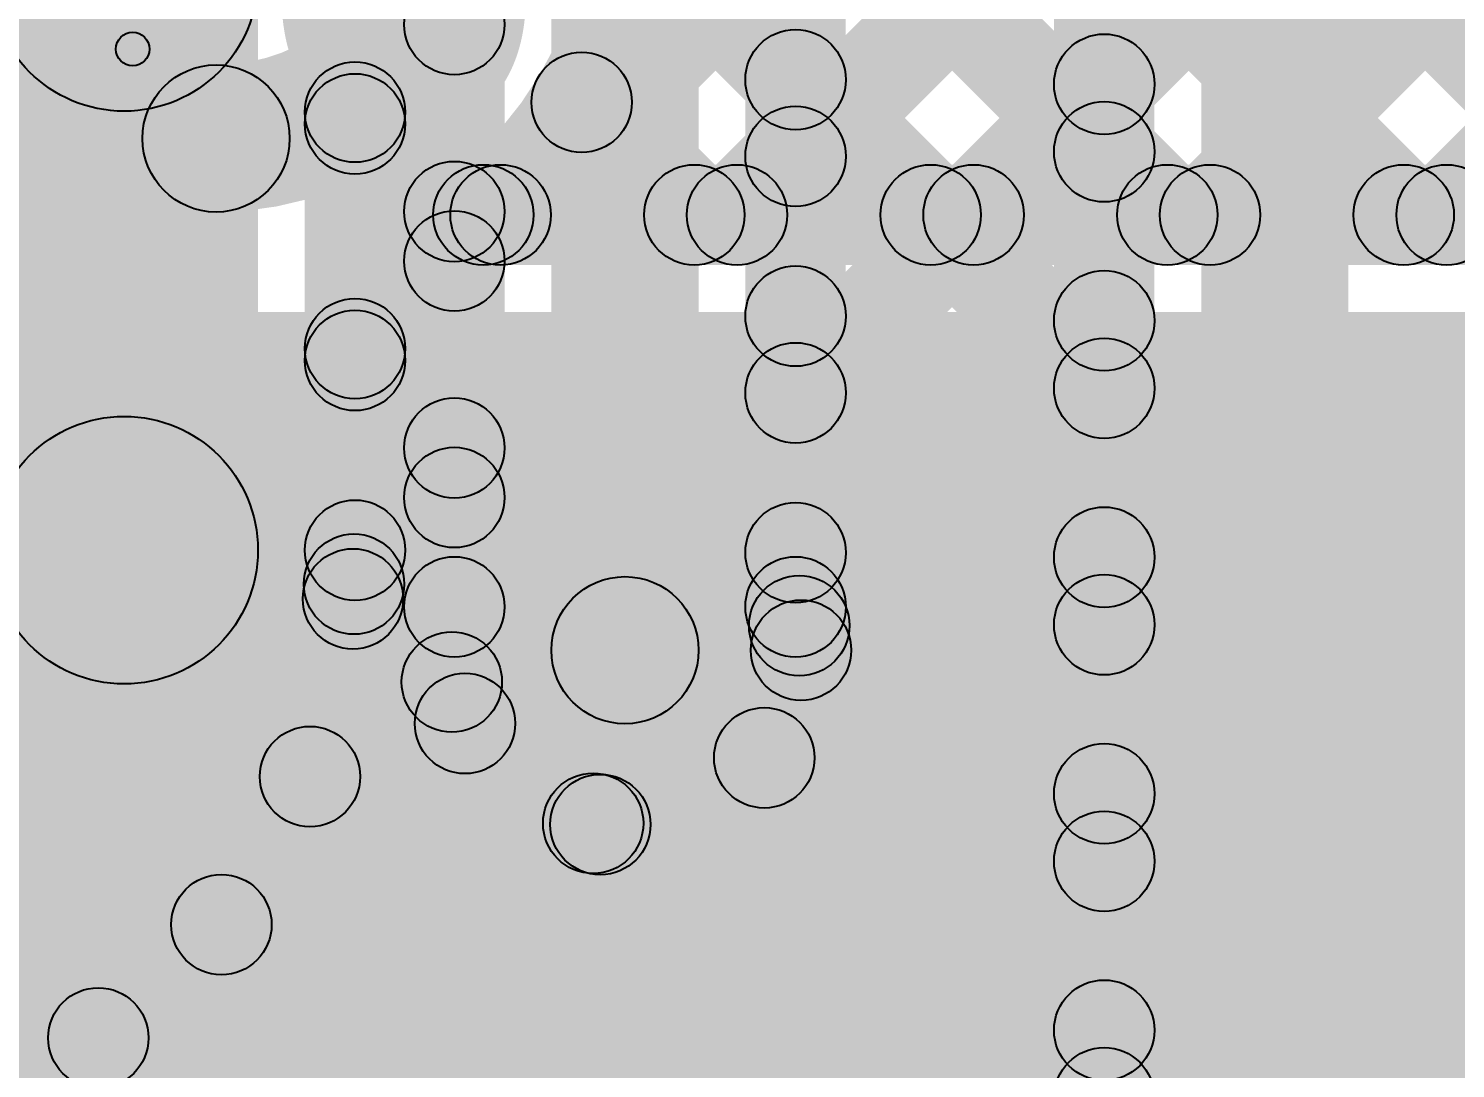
# Model space of a CAD drawing. Header units: millimetres. Extents: x 0 to 210, y 0 to 213.
# Drawn here: x 1.8397 to 2.053, y 1.3029 to 1.4584 of the extents above; entities that cross this region are included whole.
import ezdxf

# ---------------------------------------------------------------- set-up
doc = ezdxf.new("R2010")
doc.units = ezdxf.units.MM
doc.header["$MEASUREMENT"] = 0
for name, color, linetype in [('BottomLayer', 5, 'Continuous'), ('TopLayer', 1, 'Continuous'), ('TopOverlay', 2, 'Continuous'), ('TopPaste', 8, 'Continuous'), ('TopSolder', 216, 'Continuous'), ('ViaHoleLayer', 16, 'Continuous')]:
    doc.layers.add(name, color=color, linetype=linetype)

# ---------------------------------------------------------------- blocks, each defined once
blk = doc.blocks.new('SMB_85')
at = {"layer": 'TopLayer'}
blk.add_hatch(color=1, dxfattribs=at).paths.add_polyline_path([(-0.14567, -0.04724), (-0.14567, 0.04724), (-0.03543, 0.04724), (-0.03543, -0.04724)])
at = {"layer": 'TopPaste'}
blk.add_hatch(color=8, dxfattribs=at).paths.add_polyline_path([(-0.14567, -0.04724), (-0.14567, 0.04724), (-0.03543, 0.04724), (-0.03543, -0.04724)])
at = {"layer": 'TopSolder'}
blk.add_hatch(color=216, dxfattribs=at).paths.add_polyline_path([(-0.14967, -0.05124), (-0.14967, 0.05124), (-0.03143, 0.05124), (-0.03143, -0.05124)])
blk = doc.blocks.new('S____SOT_3_98')
at = {"layer": 'TopLayer'}
for points in [[(-0.01496, 0.06004), (0.01496, 0.06004), (0.01496, 0.03012), (-0.01496, 0.03012)], [(-0.05236, -0.03012), (-0.02244, -0.03012), (-0.02244, -0.06004), (-0.05236, -0.06004)], [(0.02244, -0.03012), (0.05236, -0.03012), (0.05236, -0.06004), (0.02244, -0.06004)]]:
    blk.add_hatch(color=1, dxfattribs=at).paths.add_polyline_path(points)
at = {"layer": 'TopOverlay'}
h = blk.add_hatch(color=2, dxfattribs=at)
edge = h.paths.add_edge_path()
edge.add_arc((-0.06127, 0.03171), 0.0025, 0, 360)
h = blk.add_hatch(color=2, dxfattribs=at)
edge = h.paths.add_edge_path()
edge.add_arc((-0.06127, 0.03171), 0.0025, 0, 360)
for points in [[(-0.02227, 0.03421), (-0.02227, 0.02921), (-0.06127, 0.02921), (-0.06127, 0.03421)], [(0.06127, 0.03421), (0.06127, 0.02921), (0.02227, 0.02921), (0.02227, 0.03421)], [(-0.06377, 0.03171), (-0.05877, 0.03171), (-0.05877, -0.02481), (-0.06377, -0.02481)], [(0.05877, 0.03171), (0.06377, 0.03171), (0.06377, -0.02568), (0.05877, -0.02568)], [(0.013, -0.02846), (0.013, -0.03346), (-0.013, -0.03346), (-0.013, -0.02846)]]:
    blk.add_hatch(color=2, dxfattribs=at).paths.add_polyline_path(points)
h = blk.add_hatch(color=2, dxfattribs=at)
edge = h.paths.add_edge_path()
edge.add_arc((-0.02227, 0.03171), 0.0025, 0, 360)
h = blk.add_hatch(color=2, dxfattribs=at)
edge = h.paths.add_edge_path()
edge.add_arc((0.02227, 0.03171), 0.0025, 0, 360)
h = blk.add_hatch(color=2, dxfattribs=at)
edge = h.paths.add_edge_path()
edge.add_arc((0.06127, 0.03171), 0.0025, 0, 360)
h = blk.add_hatch(color=2, dxfattribs=at)
edge = h.paths.add_edge_path()
edge.add_arc((0.06127, 0.03171), 0.0025, 0, 360)
h = blk.add_hatch(color=2, dxfattribs=at)
edge = h.paths.add_edge_path()
edge.add_arc((-0.06127, -0.02481), 0.0025, 0, 360)
h = blk.add_hatch(color=2, dxfattribs=at)
edge = h.paths.add_edge_path()
edge.add_arc((0.06127, -0.02568), 0.0025, 0, 360)
h = blk.add_hatch(color=2, dxfattribs=at)
edge = h.paths.add_edge_path()
edge.add_arc((-0.013, -0.03096), 0.0025, 0, 360)
h = blk.add_hatch(color=2, dxfattribs=at)
edge = h.paths.add_edge_path()
edge.add_arc((0.013, -0.03096), 0.0025, 0, 360)
h = blk.add_hatch(color=2, dxfattribs=at)
edge = h.paths.add_edge_path()
edge.add_arc((-0.07161, -0.04729), 0.005, 0, 360)
h = blk.add_hatch(color=2, dxfattribs=at)
edge = h.paths.add_edge_path()
edge.add_arc((-0.06439, -0.04729), 0.005, 0, 360)
at = {"layer": 'TopPaste'}
for points in [[(-0.01496, 0.06004), (0.01496, 0.06004), (0.01496, 0.03012), (-0.01496, 0.03012)], [(-0.05236, -0.03012), (-0.02244, -0.03012), (-0.02244, -0.06004), (-0.05236, -0.06004)], [(0.02244, -0.03012), (0.05236, -0.03012), (0.05236, -0.06004), (0.02244, -0.06004)]]:
    blk.add_hatch(color=8, dxfattribs=at).paths.add_polyline_path(points)
at = {"layer": 'TopSolder'}
for points in [[(-0.01896, 0.06404), (0.01896, 0.06404), (0.01896, 0.02612), (-0.01896, 0.02612)], [(-0.05636, -0.02612), (-0.01844, -0.02612), (-0.01844, -0.06404), (-0.05636, -0.06404)], [(0.01844, -0.02612), (0.05636, -0.02612), (0.05636, -0.06404), (0.01844, -0.06404)]]:
    blk.add_hatch(color=216, dxfattribs=at).paths.add_polyline_path(points)
at = {"layer": 'TopOverlay', "const_width": 0.01}
blk.add_lwpolyline([(-0.06439, -0.04729, 1), (-0.07161, -0.04729, 1)], format="xyb", close=True, dxfattribs=at)
at = {"layer": 'TopOverlay'}
for centre, radius in [((-0.06127, 0.03171), 0.0025), ((-0.06127, 0.03171), 0.0025), ((-0.02227, 0.03171), 0.0025), ((0.02227, 0.03171), 0.0025), ((0.06127, 0.03171), 0.0025), ((0.06127, 0.03171), 0.0025), ((-0.06127, -0.02481), 0.0025), ((0.06127, -0.02568), 0.0025), ((-0.013, -0.03096), 0.0025), ((0.013, -0.03096), 0.0025), ((-0.07161, -0.04729), 0.005), ((-0.06439, -0.04729), 0.005)]:
    blk.add_circle(centre, radius, dxfattribs=at)

msp = doc.modelspace()

# ---------------------------------------------------------------- hatches: boundary and pattern name
at = {"layer": 'BottomLayer'}
for points in [[(2.008, 0.498), (1.993, 0.498), (1.993, 2.688), (2.008, 2.688)], [(2.037, 0.498), (2.015, 0.498), (2.015, 2.688), (2.037, 2.688)], [(1.93986, 1.36542), (1.91786, 1.36542), (1.91786, 1.57414), (1.93986, 1.57414)], [(1.96186, 1.3719), (1.94686, 1.3719), (1.94686, 1.57414), (1.96186, 1.57414)], [(1.91086, 1.3719), (1.89586, 1.3719), (1.89586, 1.56358), (1.91086, 1.56358)], [(1.94906, 1.48076), (1.95966, 1.49137), (2.0058, 1.44523), (1.9952, 1.43462)], [(1.95966, 1.43394), (1.94906, 1.44455), (1.9952, 1.49069), (2.0058, 1.48009)], [(1.874, 1.38037), (1.834, 1.38037), (1.834, 1.466), (1.874, 1.466)], [(1.896, 1.38037), (1.881, 1.38037), (1.881, 1.466), (1.896, 1.466)], [(1.8938, 1.4388), (1.8832, 1.4494), (1.89806, 1.46426), (1.90866, 1.45366)], [(1.94906, 1.44541), (1.95966, 1.45602), (2.0058, 1.40988), (1.9952, 1.39927)], [(1.95966, 1.39859), (1.94906, 1.4092), (1.9952, 1.45534), (2.0058, 1.44473)], [(1.8832, 1.44056), (1.8938, 1.45117), (1.90866, 1.43631), (1.89806, 1.4257)], [(1.8938, 1.40344), (1.8832, 1.41405), (1.89806, 1.42891), (1.90866, 1.4183)], [(1.94906, 1.41005), (1.95966, 1.42066), (2.0058, 1.37452), (1.9952, 1.36391)], [(1.96022, 1.36379), (1.94961, 1.37439), (1.9952, 1.41998), (2.0058, 1.40937)], [(1.8832, 1.4052), (1.8938, 1.41581), (1.90866, 1.40095), (1.89806, 1.39034)], [(1.8935, 1.36778), (1.8829, 1.37839), (1.89806, 1.39355), (1.90866, 1.38294)], [(1.64866, 1.01688), (1.63805, 1.02748), (1.9952, 1.38463), (2.0058, 1.37402)], [(1.94906, 1.3747), (1.95966, 1.38531), (2.0058, 1.33917), (1.9952, 1.32856)], [(1.88305, 1.36999), (1.89366, 1.3806), (1.90828, 1.36597), (1.89768, 1.35537)], [(1.64866, 1.08759), (1.63805, 1.09819), (1.89963, 1.35977), (1.91024, 1.34916)], [(1.94438, 1.34403), (1.95498, 1.35463), (2.0058, 1.30381), (1.9952, 1.2932)], [(1.87647, 1.34122), (1.88707, 1.35183), (2.0058, 1.2331), (1.9952, 1.22249)], [(1.64866, 0.98152), (1.63805, 0.99213), (1.9952, 1.34927), (2.0058, 1.33866)], [(1.64866, 1.05223), (1.63805, 1.06284), (1.91988, 1.34467), (1.93049, 1.33406)], [(1.91881, 1.33423), (1.92942, 1.34484), (2.0058, 1.26845), (1.9952, 1.25785)], [(1.86324, 1.3191), (1.87384, 1.3297), (2.0058, 1.19774), (1.9952, 1.18714)], [(1.64866, 0.94617), (1.63805, 0.95677), (1.9952, 1.31392), (2.0058, 1.30331)], [(1.84482, 1.30216), (1.85543, 1.31276), (2.0058, 1.16239), (1.9952, 1.15178)]]:
    msp.add_hatch(color=5, dxfattribs=at).paths.add_polyline_path(points)
h = msp.add_hatch(color=5, dxfattribs=at)
edge = h.paths.add_edge_path()
edge.add_arc((1.854, 1.466), 0.02, 0, 360)
h = msp.add_hatch(color=5, dxfattribs=at)
edge = h.paths.add_edge_path()
edge.add_arc((1.854, 1.466), 0.02, 0, 360)
h = msp.add_hatch(color=5, dxfattribs=at)
edge = h.paths.add_edge_path()
edge.add_arc((1.90336, 1.45896), 0.0075, 0, 360)
h = msp.add_hatch(color=5, dxfattribs=at)
edge = h.paths.add_edge_path()
edge.add_arc((1.95436, 1.45071), 0.0075, 0, 360)
h = msp.add_hatch(color=5, dxfattribs=at)
edge = h.paths.add_edge_path()
edge.add_arc((2.0005, 1.45003), 0.0075, 0, 360)
h = msp.add_hatch(color=5, dxfattribs=at)
edge = h.paths.add_edge_path()
edge.add_arc((1.8885, 1.44586), 0.0075, 0, 360)
h = msp.add_hatch(color=5, dxfattribs=at)
edge = h.paths.add_edge_path()
edge.add_arc((1.8885, 1.4441), 0.0075, 0, 360)
h = msp.add_hatch(color=5, dxfattribs=at)
edge = h.paths.add_edge_path()
edge.add_arc((1.95436, 1.43925), 0.0075, 0, 360)
h = msp.add_hatch(color=5, dxfattribs=at)
edge = h.paths.add_edge_path()
edge.add_arc((2.0005, 1.43993), 0.0075, 0, 360)
h = msp.add_hatch(color=5, dxfattribs=at)
edge = h.paths.add_edge_path()
edge.add_arc((1.90336, 1.431), 0.0075, 0, 360)
h = msp.add_hatch(color=5, dxfattribs=at)
edge = h.paths.add_edge_path()
edge.add_arc((1.90336, 1.4236), 0.0075, 0, 360)
h = msp.add_hatch(color=5, dxfattribs=at)
edge = h.paths.add_edge_path()
edge.add_arc((1.95436, 1.41536), 0.0075, 0, 360)
h = msp.add_hatch(color=5, dxfattribs=at)
edge = h.paths.add_edge_path()
edge.add_arc((2.0005, 1.41468), 0.0075, 0, 360)
h = msp.add_hatch(color=5, dxfattribs=at)
edge = h.paths.add_edge_path()
edge.add_arc((1.8885, 1.41051), 0.0075, 0, 360)
h = msp.add_hatch(color=5, dxfattribs=at)
edge = h.paths.add_edge_path()
edge.add_arc((1.8885, 1.40874), 0.0075, 0, 360)
h = msp.add_hatch(color=5, dxfattribs=at)
edge = h.paths.add_edge_path()
edge.add_arc((2.0005, 1.40457), 0.0075, 0, 360)
h = msp.add_hatch(color=5, dxfattribs=at)
edge = h.paths.add_edge_path()
edge.add_arc((1.95436, 1.40389), 0.0075, 0, 360)
h = msp.add_hatch(color=5, dxfattribs=at)
edge = h.paths.add_edge_path()
edge.add_arc((1.90336, 1.39565), 0.0075, 0, 360)
h = msp.add_hatch(color=5, dxfattribs=at)
edge = h.paths.add_edge_path()
edge.add_arc((1.854, 1.38037), 0.02, 0, 360)
h = msp.add_hatch(color=5, dxfattribs=at)
edge = h.paths.add_edge_path()
edge.add_arc((1.854, 1.38037), 0.02, 0, 360)
h = msp.add_hatch(color=5, dxfattribs=at)
edge = h.paths.add_edge_path()
edge.add_arc((1.90336, 1.38825), 0.0075, 0, 360)
h = msp.add_hatch(color=5, dxfattribs=at)
edge = h.paths.add_edge_path()
edge.add_arc((1.8885, 1.38037), 0.0075, 0, 360)
h = msp.add_hatch(color=5, dxfattribs=at)
edge = h.paths.add_edge_path()
edge.add_arc((1.8885, 1.38037), 0.0075, 0, 360)
h = msp.add_hatch(color=5, dxfattribs=at)
edge = h.paths.add_edge_path()
edge.add_arc((1.95436, 1.38), 0.0075, 0, 360)
h = msp.add_hatch(color=5, dxfattribs=at)
edge = h.paths.add_edge_path()
edge.add_arc((2.0005, 1.37932), 0.0075, 0, 360)
h = msp.add_hatch(color=5, dxfattribs=at)
edge = h.paths.add_edge_path()
edge.add_arc((1.88835, 1.3753), 0.0075, 0, 360)
h = msp.add_hatch(color=5, dxfattribs=at)
edge = h.paths.add_edge_path()
edge.add_arc((1.8882, 1.37309), 0.0075, 0, 360)
h = msp.add_hatch(color=5, dxfattribs=at)
edge = h.paths.add_edge_path()
edge.add_arc((1.90336, 1.3719), 0.0075, 0, 360)
h = msp.add_hatch(color=5, dxfattribs=at)
edge = h.paths.add_edge_path()
edge.add_arc((1.90336, 1.3719), 0.0075, 0, 360)
h = msp.add_hatch(color=5, dxfattribs=at)
edge = h.paths.add_edge_path()
edge.add_arc((1.95436, 1.3719), 0.0075, 0, 360)
h = msp.add_hatch(color=5, dxfattribs=at)
edge = h.paths.add_edge_path()
edge.add_arc((1.95436, 1.3719), 0.0075, 0, 360)
h = msp.add_hatch(color=5, dxfattribs=at)
edge = h.paths.add_edge_path()
edge.add_arc((1.92886, 1.36542), 0.01181, 0, 360)
h = msp.add_hatch(color=5, dxfattribs=at)
edge = h.paths.add_edge_path()
edge.add_arc((1.92886, 1.36542), 0.011, 0, 360)
h = msp.add_hatch(color=5, dxfattribs=at)
edge = h.paths.add_edge_path()
edge.add_arc((1.95491, 1.36909), 0.0075, 0, 360)
h = msp.add_hatch(color=5, dxfattribs=at)
edge = h.paths.add_edge_path()
edge.add_arc((2.0005, 1.36922), 0.0075, 0, 360)
h = msp.add_hatch(color=5, dxfattribs=at)
edge = h.paths.add_edge_path()
edge.add_arc((1.95517, 1.36542), 0.0075, 0, 360)
h = msp.add_hatch(color=5, dxfattribs=at)
edge = h.paths.add_edge_path()
edge.add_arc((1.95517, 1.36542), 0.0075, 0, 360)
h = msp.add_hatch(color=5, dxfattribs=at)
edge = h.paths.add_edge_path()
edge.add_arc((1.90298, 1.36067), 0.0075, 0, 360)
h = msp.add_hatch(color=5, dxfattribs=at)
edge = h.paths.add_edge_path()
edge.add_arc((1.90494, 1.35447), 0.0075, 0, 360)
h = msp.add_hatch(color=5, dxfattribs=at)
edge = h.paths.add_edge_path()
edge.add_arc((1.94968, 1.34933), 0.0075, 0, 360)
h = msp.add_hatch(color=5, dxfattribs=at)
edge = h.paths.add_edge_path()
edge.add_arc((1.88177, 1.34653), 0.0075, 0, 360)
h = msp.add_hatch(color=5, dxfattribs=at)
edge = h.paths.add_edge_path()
edge.add_arc((2.0005, 1.34397), 0.0075, 0, 360)
h = msp.add_hatch(color=5, dxfattribs=at)
edge = h.paths.add_edge_path()
edge.add_arc((1.92411, 1.33954), 0.0075, 0, 360)
h = msp.add_hatch(color=5, dxfattribs=at)
edge = h.paths.add_edge_path()
edge.add_arc((1.92519, 1.33936), 0.0075, 0, 360)
h = msp.add_hatch(color=5, dxfattribs=at)
edge = h.paths.add_edge_path()
edge.add_arc((2.0005, 1.33386), 0.0075, 0, 360)
h = msp.add_hatch(color=5, dxfattribs=at)
edge = h.paths.add_edge_path()
edge.add_arc((1.86854, 1.3244), 0.0075, 0, 360)
h = msp.add_hatch(color=5, dxfattribs=at)
edge = h.paths.add_edge_path()
edge.add_arc((2.0005, 1.30861), 0.0075, 0, 360)
h = msp.add_hatch(color=5, dxfattribs=at)
edge = h.paths.add_edge_path()
edge.add_arc((1.85013, 1.30746), 0.0075, 0, 360)
h = msp.add_hatch(color=5, dxfattribs=at)
edge = h.paths.add_edge_path()
edge.add_arc((2.0005, 1.29851), 0.0075, 0, 360)
at = {"layer": 'TopLayer'}
for points in [[(1.92378, 1.57675), (1.93439, 1.58736), (2.08594, 1.4358), (2.07534, 1.4252)], [(1.91556, 1.4252), (1.90495, 1.4358), (2.04267, 1.57352), (2.05327, 1.56291)], [(1.95091, 1.4252), (1.94031, 1.4358), (2.05542, 1.55092), (2.06603, 1.54031)], [(1.9262, 1.53898), (1.9368, 1.54959), (2.05059, 1.4358), (2.03998, 1.4252)], [(1.98627, 1.4252), (1.97566, 1.4358), (2.07501, 1.53515), (2.08561, 1.52454)], [(2.02163, 1.4252), (2.01102, 1.4358), (2.10249, 1.52728), (2.1131, 1.51667)], [(2.05698, 1.4252), (2.04637, 1.4358), (2.1377, 1.52713), (2.1483, 1.51652)], [(1.9262, 1.50362), (1.9368, 1.51423), (2.01523, 1.4358), (2.00462, 1.4252)], [(1.92588, 1.46858), (1.93649, 1.47919), (1.97988, 1.4358), (1.96927, 1.4252)], [(1.794, 1.43092), (1.794, 1.45292), (1.86774, 1.45292), (1.86774, 1.43092)], [(1.91708, 1.44203), (1.92769, 1.45264), (1.94452, 1.4358), (1.93391, 1.4252)], [(1.9077, 1.423), (1.9077, 1.438), (2.13618, 1.438), (2.13618, 1.423)], [(1.75398, 1.251), (2.199, 1.251), (2.199, 1.416), (1.75398, 1.416)]]:
    msp.add_hatch(color=1, dxfattribs=at).paths.add_polyline_path(points)
h = msp.add_hatch(color=1, dxfattribs=at)
edge = h.paths.add_edge_path()
edge.add_arc((1.92239, 1.44733), 0.0075, 0, 360)
h = msp.add_hatch(color=1, dxfattribs=at)
edge = h.paths.add_edge_path()
edge.add_arc((1.86774, 1.44192), 0.011, 0, 360)
h = msp.add_hatch(color=1, dxfattribs=at)
edge = h.paths.add_edge_path()
edge.add_arc((1.86774, 1.44192), 0.011, 0, 360)
h = msp.add_hatch(color=1, dxfattribs=at)
edge = h.paths.add_edge_path()
edge.add_arc((1.9077, 1.4305), 0.0075, 0, 360)
h = msp.add_hatch(color=1, dxfattribs=at)
edge = h.paths.add_edge_path()
edge.add_arc((1.9077, 1.4305), 0.0075, 0, 360)
h = msp.add_hatch(color=1, dxfattribs=at)
edge = h.paths.add_edge_path()
edge.add_arc((1.91026, 1.4305), 0.0075, 0, 360)
h = msp.add_hatch(color=1, dxfattribs=at)
edge = h.paths.add_edge_path()
edge.add_arc((1.93922, 1.4305), 0.0075, 0, 360)
h = msp.add_hatch(color=1, dxfattribs=at)
edge = h.paths.add_edge_path()
edge.add_arc((1.94561, 1.4305), 0.0075, 0, 360)
h = msp.add_hatch(color=1, dxfattribs=at)
edge = h.paths.add_edge_path()
edge.add_arc((1.97457, 1.4305), 0.0075, 0, 360)
h = msp.add_hatch(color=1, dxfattribs=at)
edge = h.paths.add_edge_path()
edge.add_arc((1.98097, 1.4305), 0.0075, 0, 360)
h = msp.add_hatch(color=1, dxfattribs=at)
edge = h.paths.add_edge_path()
edge.add_arc((2.00993, 1.4305), 0.0075, 0, 360)
h = msp.add_hatch(color=1, dxfattribs=at)
edge = h.paths.add_edge_path()
edge.add_arc((2.01632, 1.4305), 0.0075, 0, 360)
h = msp.add_hatch(color=1, dxfattribs=at)
edge = h.paths.add_edge_path()
edge.add_arc((2.04528, 1.4305), 0.0075, 0, 360)
h = msp.add_hatch(color=1, dxfattribs=at)
edge = h.paths.add_edge_path()
edge.add_arc((2.05168, 1.4305), 0.0075, 0, 360)
h = msp.add_hatch(color=1, dxfattribs=at)
edge = h.paths.add_edge_path()
edge.add_arc((1.92886, 1.36542), 0.01181, 0, 360)
at = {"layer": 'ViaHoleLayer'}
h = msp.add_hatch(color=16, dxfattribs=at)
edge = h.paths.add_edge_path()
edge.add_arc((1.92886, 1.36542), 0.00591, 0, 360)

# ---------------------------------------------------------------- linework, layer by layer
at = {"layer": 'BottomLayer'}
for points, const_width in [([(1.793, 1.527, -0.414214), (1.854, 1.466)], 0.04), ([(1.854, 1.38037, -0.414214), (1.80004, 1.32642)], 0.04), ([(1.8885, 1.38037, -0.414214), (1.80004, 1.29192)], 0.015), ([(1.95517, 1.36542, -1.132908), (1.90336, 1.3719)], 0.015), ([(1.95436, 1.3719, -0.062313), (1.95517, 1.36542)], 0.015)]:
    msp.add_lwpolyline(points, format="xyb", dxfattribs=dict(at, const_width=const_width))
for centre, radius in [((1.854, 1.466), 0.02), ((1.854, 1.466), 0.02), ((1.90336, 1.45896), 0.0075), ((1.95436, 1.45071), 0.0075), ((2.0005, 1.45003), 0.0075), ((1.8885, 1.44586), 0.0075), ((1.8885, 1.4441), 0.0075), ((1.95436, 1.43925), 0.0075), ((2.0005, 1.43993), 0.0075), ((1.90336, 1.431), 0.0075), ((1.90336, 1.4236), 0.0075), ((1.95436, 1.41536), 0.0075), ((2.0005, 1.41468), 0.0075), ((1.8885, 1.41051), 0.0075), ((1.8885, 1.40874), 0.0075), ((2.0005, 1.40457), 0.0075), ((1.95436, 1.40389), 0.0075), ((1.90336, 1.39565), 0.0075), ((1.854, 1.38037), 0.02), ((1.854, 1.38037), 0.02), ((1.90336, 1.38825), 0.0075), ((1.8885, 1.38037), 0.0075), ((1.8885, 1.38037), 0.0075), ((1.95436, 1.38), 0.0075), ((2.0005, 1.37932), 0.0075), ((1.88835, 1.3753), 0.0075), ((1.8882, 1.37309), 0.0075), ((1.90336, 1.3719), 0.0075), ((1.90336, 1.3719), 0.0075), ((1.95436, 1.3719), 0.0075), ((1.95436, 1.3719), 0.0075), ((1.92886, 1.36542), 0.011), ((1.95491, 1.36909), 0.0075), ((2.0005, 1.36922), 0.0075), ((1.95517, 1.36542), 0.0075), ((1.95517, 1.36542), 0.0075), ((1.90298, 1.36067), 0.0075), ((1.90494, 1.35447), 0.0075), ((1.94968, 1.34933), 0.0075), ((1.88177, 1.34653), 0.0075), ((2.0005, 1.34397), 0.0075), ((1.92411, 1.33954), 0.0075), ((1.92519, 1.33936), 0.0075), ((2.0005, 1.33386), 0.0075), ((1.86854, 1.3244), 0.0075), ((2.0005, 1.30861), 0.0075), ((1.85013, 1.30746), 0.0075), ((2.0005, 1.29851), 0.0075)]:
    msp.add_circle(centre, radius, dxfattribs=at)
at = {"layer": 'TopLayer'}
for points, const_width in [([(1.906, 1.48019, -0.414214), (1.86774, 1.44192)], 0.022), ([(1.9315, 1.48019, -0.227139), (1.9077, 1.4305)], 0.015)]:
    msp.add_lwpolyline(points, format="xyb", dxfattribs=dict(at, const_width=const_width))
for centre, radius in [((1.92239, 1.44733), 0.0075), ((1.86774, 1.44192), 0.011), ((1.86774, 1.44192), 0.011), ((1.9077, 1.4305), 0.0075), ((1.9077, 1.4305), 0.0075), ((1.91026, 1.4305), 0.0075), ((1.93922, 1.4305), 0.0075), ((1.94561, 1.4305), 0.0075), ((1.97457, 1.4305), 0.0075), ((1.98097, 1.4305), 0.0075), ((2.00993, 1.4305), 0.0075), ((2.01632, 1.4305), 0.0075), ((2.04528, 1.4305), 0.0075), ((2.05168, 1.4305), 0.0075)]:
    msp.add_circle(centre, radius, dxfattribs=at)

# ---------------------------------------------------------------- block references
at = {"rotation": 180}
for name, p in [('S____SOT_3_98', (1.794, 1.487)), ('SMB_85', (1.723, 1.332))]:
    msp.add_blockref(name, p, dxfattribs=at)

# ---------------------------------------------------------------- texts
at = {"layer": 'TopOverlay'}
msp.add_text('Q4', height=0.04, dxfattribs=at).set_placement((1.875, 1.443))

doc.saveas('drawing.dxf')
